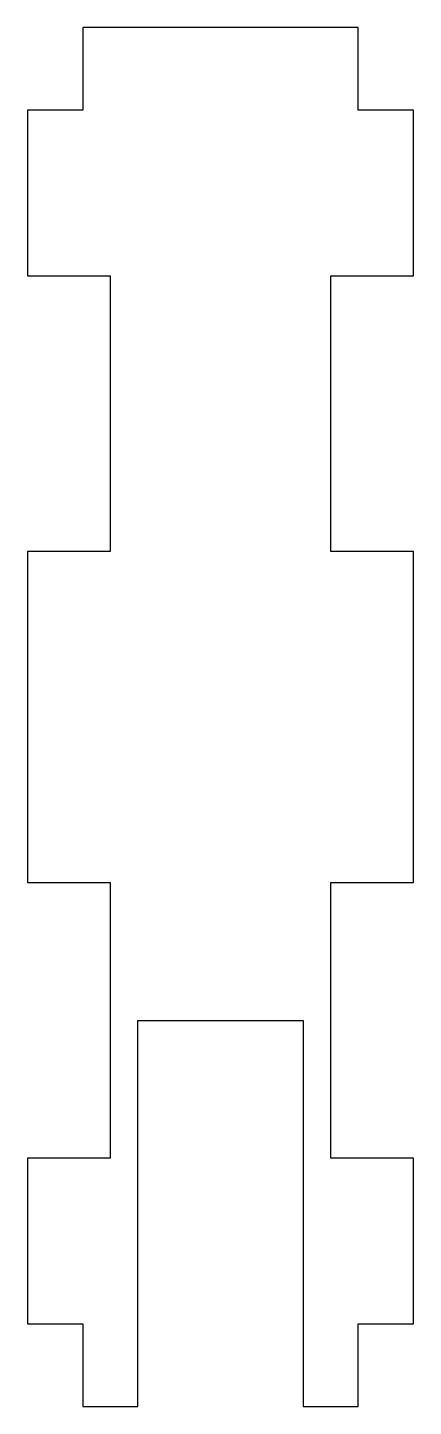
# Model space of a CAD drawing. Header units: millimetres. Extents: x 0 to 14, y 0 to 50.
import ezdxf

# ---------------------------------------------------------------- set-up
doc = ezdxf.new("R2010")
doc.units = ezdxf.units.MM

msp = doc.modelspace()

# ---------------------------------------------------------------- linework, layer by layer
msp.add_lwpolyline([(10, 14), (10, 0), (12, 0), (12, 3), (14, 3), (14, 9), (11, 9), (11, 19), (14, 19), (14, 31), (11, 31), (11, 41), (14, 41), (14, 47), (12, 47), (12, 50), (2, 50), (2, 47), (0, 47), (0, 41), (3, 41), (3, 31), (0, 31), (0, 19), (3, 19), (3, 9), (0, 9), (0, 3), (2, 3), (2, 0), (4, 0), (4, 14)], close=True)

doc.saveas('drawing.dxf')
